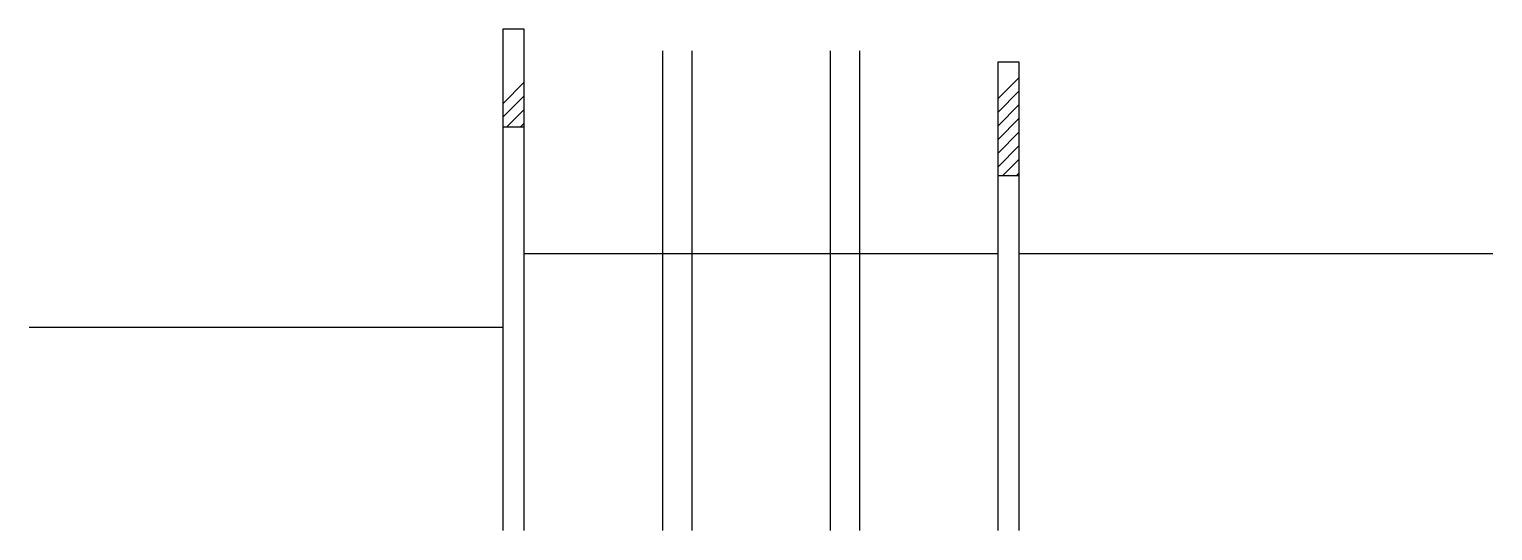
# Model space of a CAD drawing. Header units: metres. Extents: x 4945 to 6237, y 1686 to 2128.
import ezdxf

# ---------------------------------------------------------------- set-up
doc = ezdxf.new("R2010")
doc.units = ezdxf.units.M
for name, color, linetype in [('3', 7, 'Continuous'), ('7', 7, 'Continuous'), ('Painéis', 7, 'Continuous')]:
    doc.layers.add(name, color=color, linetype=linetype)

msp = doc.modelspace()

# ---------------------------------------------------------------- linework, layer by layer
at = {"layer": '3', "color": 7, "lineweight": 25}
for p, q in [((5363.5, 2062.4), (5382.5, 2081.4)), ((5800.5, 2066.6), (5819.5, 2085.6)), ((5363.5, 2050.4), (5382.5, 2069.4)), ((5800.5, 2054.6), (5819.5, 2073.6)), ((5367.2, 2042), (5382.5, 2057.3)), ((5800.5, 2042.6), (5819.5, 2061.6)), ((5379.2, 2042), (5382.5, 2045.3)), ((5800.5, 2030.6), (5819.5, 2049.6)), ((5800.5, 2018.5), (5819.5, 2037.5)), ((5800.5, 2006.5), (5819.5, 2025.5)), ((5805, 1999), (5819.5, 2013.5)), ((5817, 1999), (5819.5, 2001.5))]:
    msp.add_line(p, q, dxfattribs=at)
for points in [[(5363.5, 2042), (5363.5, 1686)], [(5382.5, 1686), (5382.5, 2042)], [(5800.5, 1999), (5800.5, 1686)], [(5819.5, 1686), (5819.5, 1999)]]:
    msp.add_lwpolyline(points, dxfattribs=at)
at = {"layer": '7', "color": 7, "lineweight": 25}
for points in [[(5363.5, 2042), (5382.5, 2042), (5382.5, 2128), (5363.5, 2128), (5363.5, 2042)], [(5800.5, 1999), (5819.5, 1999), (5819.5, 2099), (5800.5, 2099), (5800.5, 1999)]]:
    msp.add_lwpolyline(points, dxfattribs=at)
at = {"layer": 'Painéis', "color": 7, "lineweight": 25}
for p, q in [((5504.5, 2109), (5504.5, 1686)), ((5530.5, 2109), (5530.5, 1686)), ((5652.5, 2109), (5652.5, 1686)), ((5678.5, 2109), (5678.5, 1686)), ((5800.4, 1930), (5382.4, 1930)), ((6237.4, 1930), (5819.4, 1930)), ((5363.4, 1865), (4945.4, 1865))]:
    msp.add_line(p, q, dxfattribs=at)

doc.saveas('drawing.dxf')
